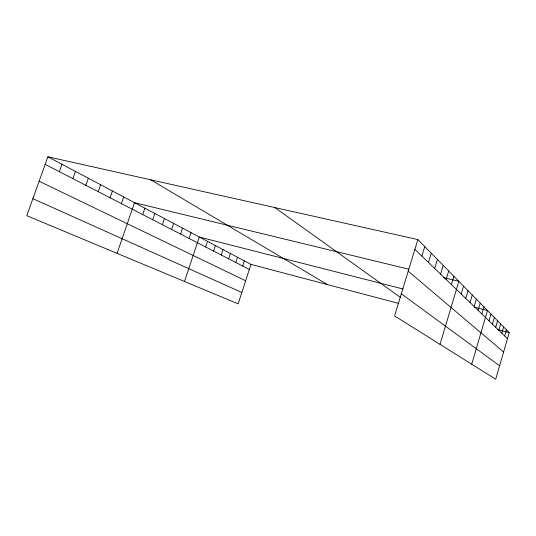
<?xml version="1.0" encoding="UTF-8"?>
<svg xmlns="http://www.w3.org/2000/svg" width="536" height="536" viewBox="0 0 536 536"><rect width="100%" height="100%" fill="white"/><g stroke="black" fill="none" stroke-linecap="round" stroke-linejoin="round"><path stroke-width="0.8" d="M504.691 335.965L506.46 329.861M417.866 239.572L509.2 332.648L495.693 379.213L394.55 315.885L417.866 239.572L47.858 156.787L26.8 215.693L238.131 303.852L250.995 264.395L47.858 156.787M492.417 324.133L494.353 317.52M495.679 327.275L497.569 320.796M498.802 330.29L500.651 323.945M501.803 333.184L503.619 326.96M481.864 313.955L483.941 306.907M471.72 364.205L487.492 310.532L474.219 307.141M489.02 320.85L490.996 314.103M474.166 306.532L476.343 299.168M478.099 310.324L480.229 303.128M461.195 294.023L463.54 286.124M465.724 298.391L468.015 290.68M470.045 302.559L472.276 295.021M451.419 284.596L453.905 276.301M440.029 344.36L458.843 281.333L443.607 277.641M440.572 274.137L443.205 265.4M446.14 279.504L448.692 270.995M428.472 262.466L431.266 253.233M434.689 268.462L437.403 259.484M421.872 256.108L424.767 246.607M242.667 266.037L244.356 260.878M235.766 262.486L237.488 257.24M221.234 255.002L223.03 249.582M228.624 258.808L230.38 253.474M205.643 246.975L207.512 241.361M213.576 251.062L215.412 245.542M184.478 281.474L199.325 237.026L403.106 289.005M180.538 234.051L182.535 228.128M189.134 238.48L191.084 232.658M171.62 229.462L173.657 223.425M162.354 224.691L164.438 218.547M152.72 219.733L154.857 213.469M117.076 253.354L134.502 202.688L408.928 269.233M142.697 214.574L144.888 208.182M121.391 203.6L123.689 196.96M110.048 197.764L112.406 190.984M98.209 191.667L100.627 184.739M85.84 185.302L88.326 178.227M72.903 178.635L75.455 171.406M59.355 171.667L61.982 164.271M250.995 264.395L398.878 303.49M497.455 329.546L509.2 332.648M32.884 198.675L241.843 292.475M39.121 181.222L245.655 280.784M45.151 164.351L249.34 269.474M150.743 179.808L327.55 284.629M274.881 207.579L400.754 297.621M401.297 293.802L499.592 365.773M408.204 271.183L503.592 351.985M414.877 249.354L507.465 338.638"/></g></svg>
